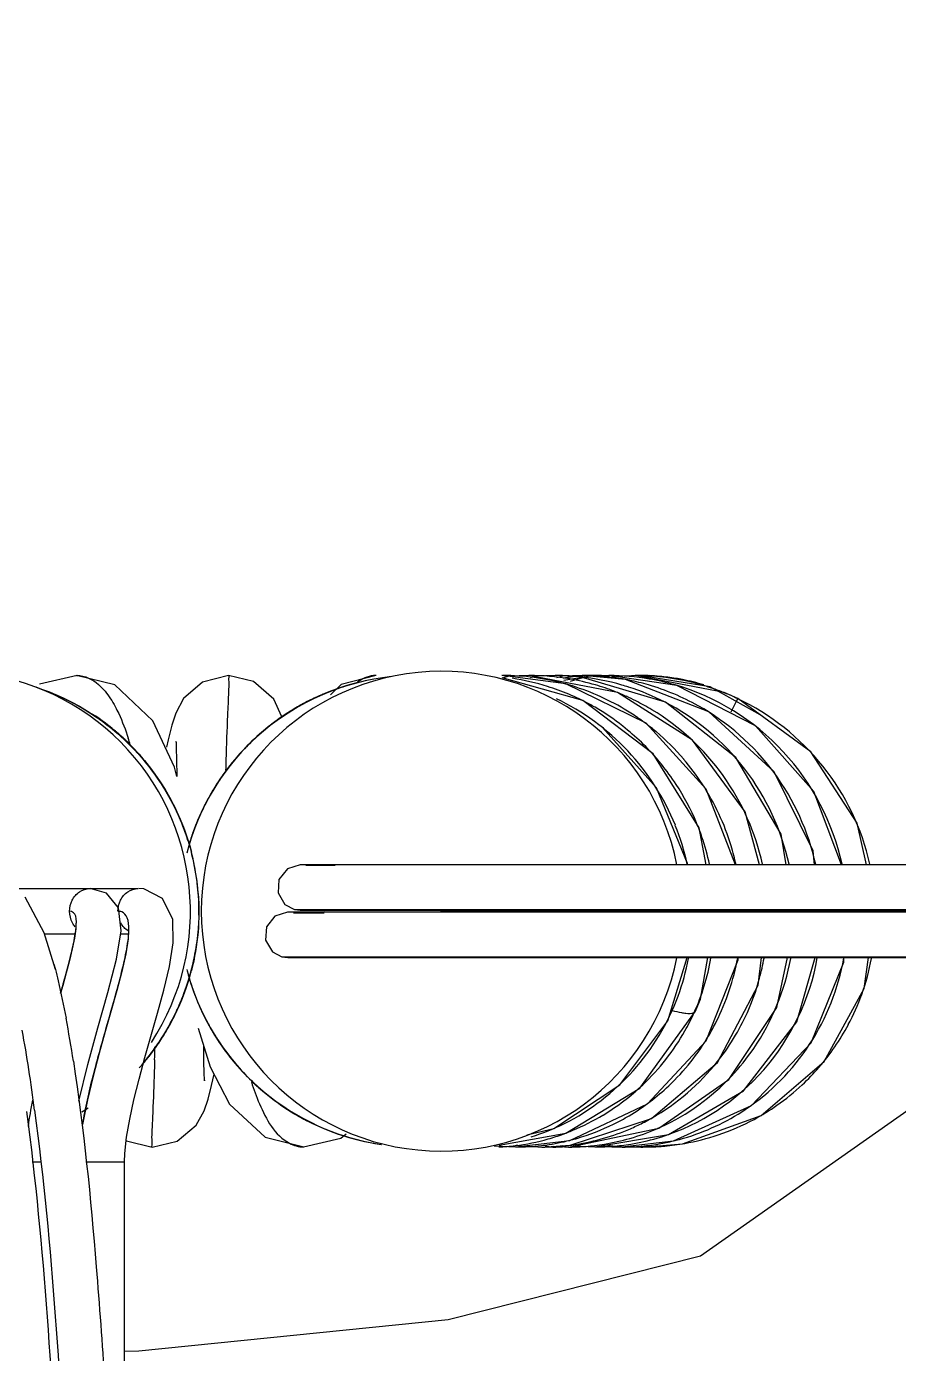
# Model space of a CAD drawing. Header units: millimetres. Extents: x 7426 to 8300, y 123 to 421.
# Drawn here: x 7999.409 to 8001.81, y 218.112 to 221.77 of the extents above; entities that cross this region are included whole.
import ezdxf

# ---------------------------------------------------------------- set-up
doc = ezdxf.new("R2010")
doc.units = ezdxf.units.MM
doc.layers.add('20_ALL_FEATURES', color=7, linetype='Continuous')

msp = doc.modelspace()

# ---------------------------------------------------------------- linework, layer by layer
at = {"layer": '20_ALL_FEATURES', "color": 7, "linetype": 'Continuous'}
for p, q in [((7999.548, 219.981), (7999.4448, 219.9569)), ((7999.5466, 219.981), (7999.548, 219.981)), ((7999.6518, 219.9549), (7999.5466, 219.981)), ((8000.3716, 219.9809), (8000.2754, 219.9561)), ((8000.3716, 219.9809), (8000.3706, 219.9809)), ((8000.7337, 219.9777), (8000.7179, 219.981)), ((8000.9412, 219.9117), (8000.7191, 219.9745)), ((8000.7209, 219.981), (8000.7199, 219.981)), ((8000.8941, 219.9575), (8000.7199, 219.981)), ((8000.7387, 219.9804), (8000.72, 219.981)), ((8000.7372, 219.9787), (8000.7227, 219.9747)), ((8000.794, 219.981), (8000.7372, 219.9787)), ((8000.794, 219.981), (8000.7923, 219.981)), ((8001.0365, 219.9343), (8000.7923, 219.981)), ((8000.8095, 219.9786), (8000.7957, 219.9748)), ((8000.8671, 219.9809), (8000.8095, 219.9786)), ((8000.8671, 219.9809), (8000.8651, 219.9809)), ((8000.9341, 219.9772), (8000.8651, 219.9809)), ((8000.8852, 219.9787), (8000.8689, 219.9742)), ((8000.9405, 219.9809), (8000.8852, 219.9787)), ((8000.9724, 219.981), (8000.8889, 219.9674)), ((8000.9562, 219.9786), (8000.9065, 219.9648)), ((8001.1691, 219.9071), (8000.9341, 219.9772)), ((8000.9405, 219.9809), (8000.9389, 219.9809)), ((8001.0586, 219.9701), (8000.9389, 219.9809)), ((8001.0135, 219.9809), (8000.9562, 219.9786)), ((8000.9724, 219.981), (8000.9685, 219.981)), ((8001.0188, 219.9734), (8000.9685, 219.981)), ((8001.0135, 219.9809), (8001.0125, 219.9809)), ((8001.2004, 219.9535), (8001.0125, 219.9809)), ((8001.0284, 219.9784), (8001.0151, 219.9747)), ((8001.0981, 219.981), (8001.0284, 219.9784)), ((8001.0867, 219.9807), (8001.0851, 219.9807)), ((8001.3306, 219.9336), (8001.0851, 219.9807)), ((8001.0981, 219.981), (8001.0973, 219.981)), ((8001.292, 219.9497), (8001.0973, 219.981)), ((7999.7563, 219.856), (7999.6518, 219.9549)), ((8000.2754, 219.9561), (8000.246, 219.9279)), ((8001.1151, 219.8491), (8000.8941, 219.9575)), ((8001.2885, 219.8805), (8001.0586, 219.9701)), ((8001.4166, 219.842), (8001.2004, 219.9535)), ((8001.4293, 219.8726), (8001.292, 219.9497)), ((7999.8411, 219.9171), (7999.8198, 219.8771)), ((8001.1347, 219.7649), (8000.9412, 219.9117)), ((8001.2435, 219.8027), (8001.0365, 219.9343)), ((8001.3683, 219.9172), (8001.3306, 219.9336)), ((8001.3493, 219.8803), (8001.3643, 219.9101)), ((8001.3643, 219.9101), (8001.368, 219.9168)), ((8001.368, 219.9168), (8001.3684, 219.9171)), ((7999.816, 219.7279), (7999.7563, 219.856)), ((8001.1443, 219.6713), (8000.9957, 219.8378)), ((8001.2809, 219.6678), (8001.1151, 219.8491)), ((8001.5778, 219.6609), (8001.4166, 219.842)), ((7999.7991, 219.8033), (7999.7947, 219.7831)), ((8001.2616, 219.5614), (8001.1347, 219.7649)), ((7999.8225, 219.7028), (7999.816, 219.7279)), ((7999.822, 219.7498), (7999.8225, 219.7028)), ((8001.3618, 219.4588), (8001.2809, 219.6678)), ((8001.6533, 219.4588), (8001.5778, 219.6609)), ((8001.2812, 219.4588), (8001.2616, 219.5614)), ((8002.1318, 219.4588), (8000.1624, 219.4588)), ((8000.2589, 219.4567), (8000.1784, 219.4567)), ((7999.372, 219.3936), (7999.7167, 219.3936)), ((7999.6292, 219.3808), (7999.5837, 219.3936)), ((7999.4571, 219.2713), (7999.4046, 219.3702)), ((7999.6618, 219.3406), (7999.6292, 219.3808)), ((8000.1017, 219.3818), (8000.1205, 219.3501)), ((8000.1205, 219.3501), (8000.1466, 219.3359)), ((8002.1461, 219.3282), (8000.128, 219.3282)), ((8000.2283, 219.326), (8000.1438, 219.3262)), ((8000.1465, 219.3359), (8002.1384, 219.3359)), ((8000.1466, 219.3359), (8000.1625, 219.3339)), ((8000.1625, 219.3339), (8002.1317, 219.3339)), ((8000.2097, 219.3298), (8000.23, 219.3308)), ((8002.163, 219.3311), (8000.5488, 219.3311)), ((7999.4882, 219.1707), (7999.4571, 219.2713)), ((7999.4579, 219.2686), (7999.5446, 219.2686)), ((7999.6678, 219.2686), (7999.6912, 219.2686)), ((7999.4842, 219.1855), (7999.4882, 219.1707)), ((7999.633, 219.1075), (7999.6565, 219.1992)), ((8000.1121, 219.2054), (8002.1528, 219.2054)), ((8000.1121, 219.2054), (8000.1281, 219.2034)), ((8000.1281, 219.2034), (8002.1461, 219.2034)), ((8001.175, 219.0289), (8001.2284, 219.2034)), ((8001.4245, 219.1269), (8001.4331, 219.2034)), ((7999.6055, 219.0101), (7999.633, 219.1075)), ((8001.3116, 218.9138), (8001.4245, 219.1269)), ((8001.098, 218.8436), (8001.2517, 219.0555)), ((8001.2479, 219.0518), (8001.2517, 219.0555)), ((7999.882, 219.0087), (7999.9148, 218.9026)), ((8001.1192, 218.8), (8001.2812, 218.9738)), ((8001.1298, 218.7597), (8001.3116, 218.9138)), ((8001.4319, 218.7681), (8001.6057, 218.9172)), ((7999.5921, 218.8767), (7999.5765, 218.8111)), ((7999.9148, 218.9026), (7999.9677, 218.7994)), ((7999.9186, 218.8505), (7999.9255, 218.8817)), ((7999.9091, 218.8132), (7999.9186, 218.8505)), ((8000.8942, 218.719), (8001.098, 218.8436)), ((8001.1503, 218.7335), (8001.3429, 218.8669)), ((7999.5765, 218.8111), (7999.5634, 218.7436)), ((7999.9677, 218.7994), (8000.0661, 218.7082)), ((8000.9054, 218.6995), (8001.1192, 218.8)), ((8001.2157, 218.69), (8001.4319, 218.7681)), ((8000.7866, 218.7145), (8000.8608, 218.7319)), ((8000.902, 218.6811), (8001.1503, 218.7335)), ((8000.9066, 218.6861), (8001.1298, 218.7597)), ((7999.6835, 218.6991), (7999.684, 218.6986)), ((7999.684, 218.6986), (7999.7546, 218.6811)), ((8000.0661, 218.7082), (8000.173, 218.6812)), ((8000.1717, 218.6812), (8000.2747, 218.7052)), ((8000.2747, 218.7052), (8000.289, 218.7171)), ((8000.7109, 218.6859), (8000.8942, 218.719)), ((8000.7555, 218.6813), (8000.9054, 218.6995)), ((8000.9739, 218.6812), (8001.1774, 218.7156)), ((8001.0483, 218.6812), (8001.1913, 218.6979)), ((8000.1717, 218.6812), (8000.173, 218.6812)), ((8000.6973, 218.6841), (8000.7566, 218.6813)), ((8000.7555, 218.6813), (8000.7566, 218.6813)), ((8000.7583, 218.6873), (8000.7692, 218.6841)), ((8000.7692, 218.6841), (8000.8324, 218.6811)), ((8000.828, 218.6811), (8000.9066, 218.6861)), ((8000.828, 218.6811), (8000.8324, 218.6811)), ((8000.8378, 218.6848), (8000.8607, 218.6811)), ((8000.8581, 218.6811), (8000.8838, 218.6852)), ((8000.8581, 218.6811), (8000.8607, 218.6811)), ((8000.8607, 218.6834), (8000.9057, 218.6811)), ((8000.902, 218.6811), (8000.9057, 218.6811)), ((8000.9155, 218.684), (8000.9763, 218.6812)), ((8000.9739, 218.6812), (8000.9763, 218.6812)), ((8000.992, 218.6838), (8001.0488, 218.6812)), ((8001.0095, 218.686), (8001.0534, 218.6811)), ((8001.0483, 218.6812), (8001.0488, 218.6812)), ((8001.0496, 218.6811), (8001.0836, 218.6847)), ((8001.0496, 218.6811), (8001.0534, 218.6811)), ((8001.1062, 218.6811), (8001.2157, 218.69)), ((7999.4244, 218.6404), (7999.4471, 218.6404)), ((7999.5723, 218.6404), (7999.6788, 218.6404)), ((7999.6786, 217.3764), (7999.6786, 218.6404))]:
    msp.add_line(p, q, dxfattribs=at)
for points in [[(7999.965, 219.981), (7999.8932, 219.9629), (7999.8411, 219.9171)], [(8000.0899, 219.9152), (8000.0337, 219.9645), (7999.965, 219.981)], [(8000.1127, 219.8648), (8000.1123, 219.8667), (8000.0899, 219.9152)], [(8001.5011, 219.4588), (8001.4874, 219.5433), (8001.3628, 219.755), (8001.1691, 219.9071)], [(8001.7226, 219.4588), (8001.6968, 219.5739), (8001.5693, 219.7704), (8001.3684, 219.9171)], [(7999.8198, 219.8771), (7999.809, 219.8437), (7999.7991, 219.8033)], [(8001.5788, 219.4588), (8001.5753, 219.4974), (8001.4682, 219.715), (8001.2885, 219.8805)], [(7999.8208, 219.7974), (7999.8205, 219.7991), (7999.8206, 219.7965), (7999.8214, 219.7796), (7999.822, 219.7498)], [(8001.4276, 219.4588), (8001.3883, 219.6051), (8001.2435, 219.8027)], [(8001.2297, 219.4588), (8001.2296, 219.4625), (8001.1443, 219.6713)], [(8000.1624, 219.4588), (8000.1273, 219.448), (8000.1042, 219.419), (8000.1017, 219.3818)], [(7999.7831, 219.3664), (7999.732, 219.3924), (7999.7182, 219.3935)], [(7999.7871, 219.1139), (7999.8025, 219.1791), (7999.8129, 219.2438), (7999.8115, 219.3082), (7999.7831, 219.3664)], [(7999.6565, 219.1992), (7999.6692, 219.2771), (7999.6618, 219.3406)], [(8000.128, 219.3282), (8000.0929, 219.3175), (8000.0698, 219.2885), (8000.0672, 219.2513)], [(7999.5443, 219.2828), (7999.5407, 219.2572), (7999.5348, 219.2276), (7999.527, 219.1951)], [(7999.5446, 219.2978), (7999.5446, 219.2975), (7999.5443, 219.2828)], [(7999.6887, 219.2686), (7999.6884, 219.2549), (7999.6819, 219.2134)], [(8000.0672, 219.2513), (8000.086, 219.2196), (8000.1121, 219.2054)], [(7999.6819, 219.2134), (7999.6711, 219.1652), (7999.6575, 219.113)], [(7999.527, 219.1951), (7999.5181, 219.161), (7999.5085, 219.1263), (7999.5025, 219.1052)], [(8001.1774, 218.7156), (8001.3836, 218.836), (8001.5303, 219.0262), (8001.5812, 219.2034)], [(8001.1913, 218.6979), (8001.4058, 218.7957), (8001.5702, 218.9679), (8001.6603, 219.1911), (8001.6604, 219.2034)], [(8001.2517, 219.0555), (8001.2653, 219.0888), (8001.2856, 219.2034)], [(8001.2812, 218.9738), (8001.369, 219.1973), (8001.369, 219.2034)], [(8001.3429, 218.8669), (8001.4754, 219.0653), (8001.5051, 219.2034)], [(8001.6057, 218.9172), (8001.7157, 219.1182), (8001.7276, 219.2034)], [(7999.6575, 219.113), (7999.6421, 219.0577), (7999.6256, 218.9998)], [(7999.7351, 218.9275), (7999.7699, 219.0505), (7999.7871, 219.1139)], [(8000.8608, 218.7319), (8001.0433, 218.8526), (8001.175, 219.0289)], [(7999.553, 218.8071), (7999.5776, 218.909), (7999.6055, 219.0101)], [(7999.6256, 218.9998), (7999.6087, 218.9395), (7999.5921, 218.8767)], [(8002.1365, 218.9931), (8001.2656, 218.3804), (8000.5703, 218.2047), (7999.7178, 218.1184), (7999.6786, 218.1172)], [(7999.8987, 218.8652), (7999.899, 218.8633), (7999.8988, 218.8662), (7999.898, 218.8845), (7999.8973, 218.917), (7999.8969, 218.9606)], [(7999.6788, 218.6404), (7999.6796, 218.663), (7999.6844, 218.708), (7999.693, 218.7575), (7999.7048, 218.8116), (7999.7191, 218.8684), (7999.7351, 218.9275)], [(7999.8758, 218.7415), (7999.898, 218.7805), (7999.9091, 218.8132)], [(7999.7546, 218.6811), (7999.8234, 218.6977), (7999.8758, 218.7415)]]:
    msp.add_lwpolyline(points, dxfattribs=at)
for centre, radius, start, end in [((7999.1989, 219.3311), 0.6613, 326.8711, 278.5684), ((8000.5514, 219.3311), 0.6613, 11.1668, 348.8184), ((8000.7198, 219.3272), 0.6538, 74.7875, 89.9028), ((8000.7919, 219.3193), 0.6617, 80.1699, 89.8135), ((8000.8642, 219.3231), 0.6578, 86.5543, 89.7452), ((8000.9724, 219.5047), 0.4763, 98.8463, 100.3131), ((8000.9717, 219.5086), 0.4724, 97.4212, 98.846), ((8000.8639, 219.3192), 0.6617, 85.0886, 86.556), ((8000.9715, 219.5103), 0.4707, 96.0429, 97.421), ((8000.8638, 219.3174), 0.6635, 83.9179, 85.0888), ((8000.9713, 219.5123), 0.4687, 93.7609, 96.0435), ((8000.8632, 219.3133), 0.6676, 73.8669, 83.9078), ((8000.9398, 219.3215), 0.6594, 88.7475, 89.9442), ((8000.9712, 219.5144), 0.4666, 92.6056, 93.76), ((8000.9711, 219.5165), 0.4645, 90.3136, 92.6064), ((8000.9399, 219.324), 0.6569, 86.666, 88.7481), ((8000.9711, 219.5203), 0.4607, 87.3275, 89.8333), ((8000.9405, 219.3328), 0.6481, 80.2251, 86.6756), ((8000.9713, 219.524), 0.457, 84.5528, 87.3276), ((8001.0114, 219.3173), 0.6635, 80.2216, 89.8262), ((8001.0843, 219.3162), 0.6646, 86.6863, 89.7884), ((8001.0974, 219.3597), 0.6213, 90.0091, 90.9804), ((8001.0974, 219.3603), 0.6207, 88.763, 89.9358), ((8001.0975, 219.3612), 0.6198, 87.5382, 88.763), ((8001.0841, 219.3123), 0.6685, 85.55, 86.6879), ((8001.0975, 219.3629), 0.6181, 84.8471, 87.5389), ((8001.0846, 219.3172), 0.6636, 73.9519, 85.5594), ((8001.0979, 219.3671), 0.6138, 80.7008, 84.8486), ((8000.4777, 219.3364), 0.6442, 108.6174, 115.2723), ((8000.4852, 219.319), 0.6628, 110.137, 113.9874), ((8000.4842, 219.3197), 0.6617, 104.2923, 110.3954), ((8000.4833, 219.3241), 0.6574, 106.8008, 110.1352), ((8000.4794, 219.3315), 0.6494, 106.6577, 108.6192), ((8000.4805, 219.3275), 0.6536, 104.3895, 106.657), ((8000.3975, 219.8559), 0.1314, 123.8829, 126.5615), ((8000.6457, 219.3163), 0.6645, 72.6676, 81.2627), ((8000.6495, 219.3284), 0.6518, 61.6227, 72.6637), ((8000.7198, 219.3303), 0.6508, 73.7147, 74.7182), ((8000.7156, 219.318), 0.6638, 59.2189, 73.6648), ((8000.7926, 219.3236), 0.6573, 73.8259, 80.1706), ((8000.7957, 219.3342), 0.6463, 68.8494, 73.8228), ((8000.7962, 219.3359), 0.6445, 65.7345, 68.8367), ((8000.8642, 219.3169), 0.6639, 72.1798, 73.8583), ((8000.9423, 219.3441), 0.6367, 78.4766, 80.2103), ((8000.867, 219.3252), 0.6551, 62.823, 72.1952), ((8000.9409, 219.338), 0.6429, 73.6729, 78.4658), ((8000.9346, 219.3181), 0.6638, 60.7549, 73.6283), ((8001.0127, 219.3242), 0.6565, 73.854, 80.2234), ((8001.0984, 219.3704), 0.6106, 78.966, 80.6963), ((8001.0978, 219.3674), 0.6136, 73.2483, 78.9624), ((8001.0879, 219.3302), 0.6501, 69.3035, 73.916), ((8001.0901, 219.3362), 0.6437, 64.4224, 69.3012), ((8000.4822, 219.3249), 0.6562, 117.5867, 120.6106), ((8000.4768, 219.3379), 0.6425, 117.0288, 120.476), ((8000.4732, 219.3459), 0.6338, 115.2733, 119.3921), ((8000.4845, 219.3204), 0.6613, 113.9828, 117.5848), ((8000.6566, 219.3424), 0.6361, 59.9898, 61.5884), ((8000.7931, 219.329), 0.6521, 63.1658, 65.7355), ((8000.7895, 219.3221), 0.6598, 58.8057, 63.1623), ((7999.2422, 219.3419), 0.6363, 48.8524, 56.8609), ((8000.482, 219.3294), 0.6524, 123.9577, 128.0573), ((8000.4731, 219.3404), 0.6384, 120.0821, 125.8937), ((8000.4693, 219.3461), 0.6316, 121.8233, 125.2224), ((8000.4804, 219.3318), 0.6495, 120.4745, 123.957), ((8000.4722, 219.3448), 0.6342, 120.2772, 123.0253), ((8000.6506, 219.3328), 0.6474, 51.7374, 59.9495), ((8000.7166, 219.3198), 0.6617, 55.5086, 59.2126), ((8000.7184, 219.3225), 0.6585, 54.471, 55.5064), ((7999.2336, 219.3261), 0.6535, 47.3648, 54.6268), ((7999.2292, 219.3225), 0.6592, 51.9855, 53.0443), ((7999.2339, 219.3277), 0.6523, 50.6235, 51.9671), ((7999.2367, 219.331), 0.6479, 45.3173, 50.6291), ((7999.2421, 219.3404), 0.6375, 45.7378, 49.8301), ((8000.4759, 219.3374), 0.6424, 127.6048, 129.9352), ((8000.4662, 219.3502), 0.6264, 125.9138, 129.1441), ((8000.4712, 219.3435), 0.6348, 125.2301, 127.6053), ((8000.6345, 219.3129), 0.673, 40.2146, 51.7165), ((8000.7213, 219.3264), 0.6536, 49.8518, 54.4753), ((7999.2416, 219.3417), 0.6369, 47.944, 48.8291), ((7999.236, 219.3319), 0.6479, 45.0166, 48.788), ((7999.2308, 219.3304), 0.6525, 36.3728, 47.9026), ((7999.2372, 219.3353), 0.6446, 43.9827, 45.742), ((7998.9158, 219.5576), 0.8127, 16.6288, 17.9406), ((7999.2483, 219.3427), 0.6315, 40.1922, 45.3215), ((8000.4817, 219.3308), 0.6514, 132.1929, 146.1548), ((8000.4621, 219.3471), 0.6259, 132.5032, 140.8998), ((8000.4606, 219.3499), 0.623, 134.6303, 136.3722), ((8000.4664, 219.3458), 0.6299, 131.6531, 135.8633), ((8000.4689, 219.3433), 0.6335, 130.908, 135.2202), ((8000.7188, 219.3242), 0.657, 40.4343, 49.8107), ((7999.2402, 219.3361), 0.6419, 43.6269, 45.0136), ((7999.2431, 219.3388), 0.6379, 42.5948, 43.6266), ((7999.2469, 219.3423), 0.6328, 38.3679, 42.5926), ((7999.2549, 219.3472), 0.6235, 35.2736, 41.7844), ((8000.4658, 219.342), 0.6321, 135.2029, 142.7903), ((8000.4801, 219.33), 0.6506, 138.8257, 141.9877), ((8000.4697, 219.3394), 0.6367, 142.8207, 146.2841), ((8000.4777, 219.3319), 0.6476, 141.9877, 145.5189), ((8007.4145, 219.5291), 7.4598, 178.313, 178.5318), ((8000.6328, 219.3111), 0.6754, 39.0379, 40.2352), ((8000.6364, 219.314), 0.6708, 33.1466, 39.0405), ((8000.708, 219.3148), 0.6712, 33.2298, 40.4445), ((7999.2221, 219.324), 0.6633, 26.99, 36.3715), ((7999.2432, 219.3363), 0.6393, 32.7427, 34.517), ((7999.2292, 219.3299), 0.6545, 23.234, 33.5618), ((7999.2484, 219.3398), 0.633, 30.5546, 33.2593), ((7999.2457, 219.3372), 0.6366, 25.0118, 32.8134), ((7999.2479, 219.3394), 0.6337, 30.9212, 32.7428), ((8000.4886, 219.326), 0.6597, 146.1463, 153.5415), ((8000.4703, 219.3369), 0.6387, 145.5148, 149.6138), ((7999.2304, 219.3304), 0.6532, 28.2233, 32.0411), ((7999.2315, 219.3319), 0.6514, 24.7552, 30.7654), ((7999.2524, 219.3421), 0.6284, 29.5709, 30.9205), ((7999.2477, 219.3395), 0.6338, 28.253, 30.5481), ((7999.2513, 219.3415), 0.6297, 27.4902, 29.5682), ((7999.2506, 219.34), 0.6311, 27.4041, 29.3105), ((7999.242, 219.334), 0.6414, 21.024, 29.0555), ((8000.4678, 219.3386), 0.6357, 149.6266, 152.8343), ((8000.6513, 219.3235), 0.6531, 22.5972, 33.1627), ((7999.2287, 219.3295), 0.6551, 27.1369, 28.224), ((7999.2339, 219.3304), 0.6502, 24.0496, 28.3236), ((7999.2451, 219.3372), 0.6372, 24.3149, 27.4006), ((7999.2261, 219.3261), 0.6588, 24.6211, 26.9887), ((8000.4841, 219.3282), 0.6547, 153.5443, 156.7232), ((8000.4766, 219.3341), 0.6455, 152.8341, 156.2423), ((8000.4736, 219.333), 0.6433, 152.8463, 154.9844), ((7999.2309, 219.3282), 0.6535, 17.9683, 24.6233), ((7999.2351, 219.331), 0.6488, 22.3632, 24.0474), ((7999.2217, 219.3267), 0.6626, 19.0305, 23.2344), ((7999.2373, 219.3318), 0.6465, 19.5409, 22.3647), ((8000.4829, 219.3313), 0.6525, 156.2424, 160.6226), ((8000.4809, 219.3296), 0.6513, 156.7242, 160.0762), ((8000.467, 219.3361), 0.636, 154.9871, 159.9373), ((8000.4564, 219.3405), 0.6246, 157.0042, 158.3084), ((8000.6499, 219.3235), 0.6545, 18.8529, 22.5473), ((7999.2239, 219.3271), 0.6605, 16.6992, 21.3595), ((7999.2475, 219.3364), 0.6354, 19.8993, 20.9965), ((7999.2205, 219.3273), 0.6634, 17.4114, 19.9141), ((7999.2418, 219.3334), 0.6418, 18.3327, 19.5394), ((8000.4753, 219.3331), 0.6449, 159.9432, 163.5984), ((8000.4621, 219.3373), 0.631, 159.431, 162.9606), ((8000.5899, 219.3243), 0.653, 12.0756, 21.8951), ((8000.6427, 219.3211), 0.6621, 12.1515, 18.8498), ((8000.7174, 219.3206), 0.6604, 12.0907, 16.7552), ((7999.2496, 219.3366), 0.6333, 13.3956, 14.7241), ((7999.218, 219.328), 0.6658, 9.6194, 14.4004), ((7999.2312, 219.3297), 0.6526, 359.1624, 13.7891), ((7999.2207, 219.3283), 0.6631, 5.869, 9.6278), ((7999.2274, 219.3291), 0.6562, 4.4306, 5.8643), ((7999.2502, 219.3306), 0.6337, 350.0602, 356.4424), ((7999.4044, 219.2879), 0.2864, 354.0147, 355.7911), ((7999.2252, 219.3312), 0.658, 346.8333, 349.1733), ((7999.2357, 219.3329), 0.6483, 347.115, 350.0745), ((7997.9519, 219.59), 1.7711, 345.3765, 346.2913), ((7998.4946, 219.4577), 1.2125, 346.2833, 347.5097), ((7999.2275, 219.3349), 0.6568, 339.4295, 347.1056), ((7999.2245, 219.3348), 0.6597, 340.3689, 345.985), ((8000.488, 219.3314), 0.6575, 194.1768, 195.3566), ((7999.2281, 219.3305), 0.6551, 345.2917, 346.8325), ((8000.5976, 219.3203), 0.6456, 339.7482, 349.3623), ((8000.7278, 219.3183), 0.6502, 333.2696, 349.7749), ((8000.7871, 219.3208), 0.6641, 344.8169, 349.6724), ((8001.1076, 219.3179), 0.6394, 340.2148, 349.4782), ((7994.1675, 220.6194), 5.5459, 344.1548, 344.5997), ((7997.1133, 219.8083), 2.6377, 344.7749, 345.3855), ((7999.2403, 219.3276), 0.6427, 331.8739, 342.3651), ((7999.2354, 219.3325), 0.6488, 334.3679, 343.9955), ((7999.234, 219.3288), 0.6489, 336.7157, 345.3017), ((7999.2422, 219.3277), 0.641, 338.8954, 343.1189), ((7999.2304, 219.3315), 0.6534, 341.0169, 343.2845), ((7999.2488, 219.3263), 0.6344, 341.2052, 343.2862), ((7999.2324, 219.3297), 0.6508, 341.6763, 345.2661), ((8000.4763, 219.3297), 0.646, 194.6472, 210.5581), ((7999.2319, 219.3306), 0.6516, 342.3414, 343.2781), ((8000.4796, 219.3289), 0.6487, 195.3437, 202.616), ((7999.231, 219.334), 0.6533, 342.7693, 343.9174), ((7999.2475, 219.3287), 0.6361, 344.0269, 345.3729), ((8000.4576, 219.3244), 0.6266, 197.2715, 200.1287), ((7999.2215, 219.3372), 0.6632, 335.0561, 339.4286), ((7999.2467, 219.3261), 0.6363, 335.3245, 338.8812), ((7999.2452, 219.3251), 0.6372, 335.8798, 339.4731), ((7999.22, 219.3364), 0.6644, 336.7046, 340.3725), ((7999.2404, 219.3293), 0.6432, 338.1263, 340.051), ((7999.2266, 219.3355), 0.6579, 338.2562, 339.1062), ((7999.2341, 219.3303), 0.6495, 338.5326, 341.0165), ((7999.2284, 219.3348), 0.656, 339.1055, 341.69), ((7999.2454, 219.3274), 0.6379, 340.0519, 341.2041), ((8001.1151, 219.3157), 0.6316, 331.9232, 340.1673), ((7999.2267, 219.3334), 0.6571, 329.4846, 335.8662), ((7999.2498, 219.3222), 0.6318, 333.5996, 336.6981), ((7999.2373, 219.329), 0.6461, 333.8592, 338.5321), ((7999.2541, 219.3211), 0.6275, 334.6632, 335.874), ((7999.2222, 219.3374), 0.6627, 334.8328, 335.8185), ((7999.2225, 219.3353), 0.6617, 335.8621, 336.7038), ((7999.2254, 219.336), 0.6593, 337.0855, 338.2561), ((8000.4645, 219.3228), 0.6324, 202.6306, 206.6685), ((8000.4743, 219.3283), 0.6436, 203.639, 214.4539), ((7995.9952, 218.3762), 3.5838, 8.6922, 10.6124), ((7999.2363, 219.3308), 0.6477, 321.4969, 331.7904), ((7999.2226, 219.3388), 0.6632, 322.533, 334.3574), ((7999.2504, 219.3222), 0.6312, 327.8444, 333.5766), ((7999.2189, 219.3383), 0.666, 328.8143, 335.0622), ((7999.2454, 219.3249), 0.637, 330.0707, 332.2515), ((7999.2486, 219.3238), 0.6336, 330.9581, 334.6553), ((7999.2407, 219.3274), 0.6423, 332.2502, 333.8571), ((8000.4674, 219.3243), 0.6357, 205.8024, 206.7501), ((8000.4714, 219.327), 0.6405, 206.7334, 217.5244), ((8000.4701, 219.3257), 0.6387, 206.7508, 208.6045), ((8000.4651, 219.3227), 0.6329, 207.3148, 212.7833), ((8000.6833, 219.3052), 0.6189, 330.5838, 335.835), ((8000.7287, 219.3179), 0.6493, 329.6169, 333.261), ((7995.9251, 218.361), 3.5307, 8.7013, 10.4766), ((7999.2273, 219.3333), 0.6563, 322.3349, 328.8108), ((7999.2461, 219.3249), 0.6363, 322.0073, 330.0416), ((7999.2249, 219.3353), 0.6593, 324.5044, 328.2154), ((7999.2387, 219.3295), 0.645, 324.9636, 327.8552), ((7999.2319, 219.3304), 0.6512, 325.6873, 329.4768), ((8000.4639, 219.3214), 0.6312, 208.4652, 214.3108), ((8000.4587, 219.3184), 0.6252, 208.4443, 212.4663), ((8000.4736, 219.3275), 0.6427, 208.6048, 210.6423), ((8000.4775, 219.3287), 0.6466, 210.4324, 224.5776), ((8000.4767, 219.3294), 0.6463, 210.6423, 212.6964), ((8000.8176, 219.3094), 0.6315, 322.9216, 330.4655), ((8001.1066, 219.3205), 0.6414, 319.0961, 331.9067), ((7999.2291, 219.3323), 0.6542, 320.9197, 324.5027), ((7999.234, 219.3328), 0.6508, 321.692, 324.9642), ((7999.2378, 219.3264), 0.644, 321.9841, 325.6893), ((7999.2448, 219.3226), 0.6362, 321.9875, 325.0738), ((7999.2384, 219.3273), 0.6442, 322.0235, 324.3141), ((7999.2363, 219.3289), 0.6468, 324.3133, 327.064), ((7992.5422, 219.1239), 7.2223, 358.39142, 358.67955), ((8000.4635, 219.3215), 0.631, 212.4717, 214.2479), ((8000.4804, 219.3318), 0.6507, 212.6984, 216.4971), ((8000.4747, 219.3292), 0.6445, 212.8058, 218.848), ((8000.4702, 219.3257), 0.6388, 214.3113, 215.3197), ((8000.4842, 219.3349), 0.6556, 214.4365, 218.2265), ((8000.4744, 219.3259), 0.6424, 214.7463, 215.7257), ((8000.4677, 219.321), 0.6341, 215.7187, 219.6211), ((8000.8824, 219.3155), 0.6418, 316.8219, 325.6176), ((7999.2326, 219.3293), 0.6496, 318.5243, 322.3273), ((7999.2443, 219.3226), 0.6366, 318.7711, 322.0267), ((7999.2467, 219.3194), 0.6327, 319.1163, 321.9827), ((7999.2312, 219.3347), 0.6541, 320.4969, 321.5136), ((7999.2234, 219.3383), 0.6622, 320.7751, 322.5269), ((8000.4823, 219.3332), 0.6531, 216.4954, 217.4638), ((8000.4871, 219.3388), 0.6601, 217.5015, 224.1255), ((8000.4597, 219.3145), 0.6238, 219.6291, 221.1687), ((7994.3906, 218.1239), 5.0834, 7.4435, 8.7257), ((8000.4676, 219.3196), 0.6331, 221.2358, 225.1516), ((8001.1083, 219.3193), 0.6393, 313.1386, 319.0802), ((8000.4698, 219.3193), 0.6344, 224.4378, 226.7056), ((8000.482, 219.3325), 0.6523, 225.2881, 230.1445), ((8000.4645, 219.3137), 0.6267, 226.7073, 228.0256), ((8000.4599, 219.3086), 0.6198, 228.0255, 229.7784), ((8000.6633, 219.32), 0.6439, 301.1797, 313.4886), ((8000.7483, 219.3057), 0.6264, 307.1464, 313.2691), ((8001.1132, 219.3139), 0.632, 304.999, 313.1428), ((8000.4789, 219.3289), 0.6477, 230.1478, 232.2929), ((8000.4766, 219.326), 0.6439, 232.2929, 234.4782), ((8000.4703, 219.3179), 0.6336, 232.8398, 234.955), ((8000.7472, 219.3071), 0.6281, 300.7761, 307.1475), ((7999.1989, 219.3311), 0.6613, 303.24, 305.0138), ((8000.4719, 219.3191), 0.6356, 234.4705, 240.5848), ((8000.4731, 219.3195), 0.6365, 236.0504, 243.7791), ((8000.469, 219.3099), 0.6262, 239.3426, 241.8963), ((8000.6725, 219.3055), 0.6266, 292.6419, 301.1445), ((8000.7494, 219.3034), 0.6238, 296.2837, 300.7747), ((8000.8317, 219.2886), 0.6066, 296.8585, 300.9873), ((8001.1146, 219.3126), 0.6301, 298.2247, 304.9645), ((8000.4707, 219.3174), 0.6335, 240.6011, 242.822), ((8000.4688, 219.3096), 0.6257, 241.9006, 242.9291), ((8000.4757, 219.3169), 0.6352, 247.4936, 250.1711), ((8000.616, 219.298), 0.6165, 287.2525, 296.4398), ((8000.7551, 219.2915), 0.6106, 286.1328, 296.3029), ((8000.8269, 219.2988), 0.6179, 286.1187, 293.3658), ((8000.8993, 219.3), 0.6193, 286.0841, 293.3574), ((8000.829, 219.2938), 0.6125, 293.3716, 296.8592), ((8000.9001, 219.2981), 0.6172, 293.3612, 294.5818), ((8001.1094, 219.3224), 0.6413, 288.6149, 298.2209), ((8000.4751, 219.3161), 0.6342, 250.1893, 255.7257), ((8000.6845, 219.2735), 0.5925, 276.8134, 285.795), ((8000.6816, 219.283), 0.6024, 285.8234, 289.9473), ((8000.7582, 219.2832), 0.6018, 278.577, 284.9837), ((8000.6787, 219.291), 0.6109, 289.9407, 291.1532), ((8000.6773, 219.2947), 0.6148, 291.1534, 292.6202), ((8000.7598, 219.2766), 0.595, 284.9991, 286.0896), ((8000.827, 219.2985), 0.6175, 278.8613, 286.1201), ((8000.9005, 219.2958), 0.6149, 279.3981, 286.0856), ((8000.9725, 219.3031), 0.622, 279.3176, 286.1459), ((8000.9726, 219.3028), 0.6217, 286.1468, 287.4169), ((8001.0494, 219.29), 0.6087, 280.0943, 283.9254), ((8001.0498, 219.2882), 0.6068, 283.9246, 286.145), ((8001.1092, 219.3236), 0.6425, 280.087, 288.5991), ((8000.6836, 219.2808), 0.5999, 272.4955, 276.8173), ((8000.7564, 219.2965), 0.6152, 270.0145, 276.6083), ((8000.757, 219.2909), 0.6096, 276.6156, 278.586), ((8000.8288, 219.2809), 0.5998, 270.3418, 271.8575), ((8000.8591, 219.1617), 0.4805, 267.9039, 269.8798), ((8000.8285, 219.2887), 0.6076, 271.8676, 277.7781), ((8000.8591, 219.1673), 0.4862, 270.1868, 273.0991), ((8000.903, 219.276), 0.5949, 270.2557, 272.3912), ((8000.8278, 219.294), 0.613, 277.7715, 278.8531), ((8000.9027, 219.2803), 0.5992, 272.3999, 276.7524), ((8000.9019, 219.288), 0.607, 276.7488, 279.3893), ((8000.974, 219.2885), 0.6073, 270.2221, 272.6045), ((8000.9736, 219.2949), 0.6137, 272.608, 276.9137), ((8001.0512, 219.3072), 0.6261, 266.3798, 269.8518), ((8000.9731, 219.2995), 0.6183, 276.9113, 279.3132), ((8001.0486, 219.2959), 0.6147, 270.016, 280.0692), ((8001.0512, 219.3119), 0.6308, 270.1957, 271.9423), ((8001.0511, 219.3148), 0.6337, 271.942, 273.4333), ((8001.1091, 219.3213), 0.6402, 267.8645, 269.7381), ((8001.051, 219.317), 0.6359, 273.4332, 274.9591), ((8001.0508, 219.3194), 0.6383, 274.9602, 278.7042), ((8001.1091, 219.3222), 0.641, 269.7424, 274.0179), ((8001.1089, 219.3243), 0.6432, 274.0163, 275.1613), ((8001.1088, 219.3256), 0.6445, 275.1628, 280.087)]:
    msp.add_arc(centre, radius, start, end, dxfattribs=at)
for points, knots in [([(7999.6662, 217.0995), (7999.8539, 217.1092), (8000.228, 217.1321), (8000.7876, 217.1815), (8001.3266, 217.3143), (8001.8439, 217.4825), (8002.3118, 217.7305), (8002.8533, 218.1303), (8003.3099, 218.6057), (8003.7155, 219.1058), (8004.1041, 219.6064), (8004.5565, 220.2493), (8005.0672, 221.0102), (8005.3798, 221.5236), (8005.5307, 221.7698)], [0, 0, 0, 0, 0.070962, 0.141675, 0.211683, 0.280164, 0.346623, 0.410649, 0.533727, 0.594116, 0.653956, 0.773007, 0.890959, 1, 1, 1, 1]), ([(7999.548, 219.981), (7999.5694, 219.9808), (7999.5994, 219.966), (7999.6197, 219.944), (7999.6253, 219.9373)], [0, 0, 0, 0, 0.710754, 1, 1, 1, 1]), ([(8000.4138, 219.9777), (8000.2844, 219.9643), (8000.0275, 219.8556), (7999.8822, 219.6174), (7999.8501, 219.4913)], [0, 0, 0, 0, 0.499819, 1, 1, 1, 1]), ([(7999.965, 219.981), (7999.9667, 219.981), (7999.9649, 219.9706), (7999.9667, 219.9594), (7999.9647, 219.9331), (7999.9643, 219.9144), (7999.9638, 219.9032)], [0, 0, 0, 0, 0.065306, 0.255511, 0.568492, 1, 1, 1, 1]), ([(7999.434, 219.9492), (7999.536, 219.9157), (7999.7273, 219.7963), (7999.836, 219.5981), (7999.8628, 219.4936)], [0, 0, 0, 0, 0.49854, 1, 1, 1, 1]), ([(8001.6551, 219.4604), (8001.6302, 219.5743), (8001.5174, 219.7931), (8001.3074, 219.9224), (8001.1952, 219.9549)], [0, 0, 0, 0, 0.499881, 1, 1, 1, 1]), ([(7999.9638, 219.9032), (7999.9633, 219.8926), (7999.9611, 219.8411), (7999.9592, 219.7896), (7999.958, 219.7487)], [0, 0, 0, 0, 0.205391, 1, 1, 1, 1]), ([(8001.509, 219.4609), (8001.4883, 219.5548), (8001.405, 219.7359), (8001.2518, 219.864), (8001.1662, 219.908)], [0, 0, 0, 0, 0.499739, 1, 1, 1, 1]), ([(8001.7316, 219.4611), (8001.71, 219.5583), (8001.6206, 219.7453), (8001.4581, 219.8739), (8001.368, 219.9168)], [0, 0, 0, 0, 0.49951, 1, 1, 1, 1]), ([(7999.653, 219.8951), (7999.6564, 219.8888), (7999.6704, 219.8607), (7999.6815, 219.8311), (7999.689, 219.808)], [0, 0, 0, 0, 0.228068, 1, 1, 1, 1]), ([(8001.4359, 219.4607), (8001.4167, 219.5477), (8001.3428, 219.716), (8001.2075, 219.8404), (8001.1313, 219.8865)], [0, 0, 0, 0, 0.500113, 1, 1, 1, 1]), ([(8001.5825, 219.4595), (8001.5629, 219.5502), (8001.4841, 219.7253), (8001.3398, 219.852), (8001.2589, 219.8973)], [0, 0, 0, 0, 0.50022, 1, 1, 1, 1]), ([(7999.543, 219.269), (7999.5439, 219.2745), (7999.5459, 219.2906), (7999.5472, 219.3075), (7999.5442, 219.3179)], [0, 0, 0, 0, 0.342206, 1, 1, 1, 1]), ([(7999.6709, 219.3293), (7999.6693, 219.3299), (7999.6659, 219.3308), (7999.6623, 219.3311), (7999.6604, 219.3311)], [0, 0, 0, 0, 0.478762, 1, 1, 1, 1]), ([(7999.5431, 219.2879), (7999.5417, 219.2896), (7999.5391, 219.293), (7999.5368, 219.2968), (7999.5357, 219.2987)], [0, 0, 0, 0, 0.488148, 1, 1, 1, 1]), ([(7999.69, 219.2668), (7999.6902, 219.2693), (7999.6905, 219.2741), (7999.6906, 219.2789), (7999.6906, 219.2812)], [0, 0, 0, 0, 0.513582, 1, 1, 1, 1]), ([(8003.191, 219.3147), (8003.0755, 219.1373), (8002.8354, 218.7865), (8002.4201, 218.2988), (8002.0032, 217.9507), (8001.6128, 217.739), (8001.3978, 217.6616), (8001.2873, 217.6231)], [0, 0, 0, 0, 0.244149, 0.489764, 0.736992, 0.865054, 1, 1, 1, 1]), ([(7999.5288, 219.2018), (7999.5304, 219.2081), (7999.5358, 219.2303), (7999.5405, 219.2528), (7999.543, 219.269)], [0, 0, 0, 0, 0.28317, 1, 1, 1, 1]), ([(7999.4882, 219.1707), (7999.4908, 219.1603), (7999.5019, 219.1158), (7999.5112, 219.0708), (7999.5177, 219.0362)], [0, 0, 0, 0, 0.233058, 1, 1, 1, 1]), ([(8001.1586, 218.7096), (8001.2655, 218.7431), (8001.4653, 218.8744), (8001.5668, 219.0902), (8001.5869, 219.2022)], [0, 0, 0, 0, 0.495973, 1, 1, 1, 1]), ([(8001.3886, 218.7847), (8001.4585, 218.8315), (8001.5814, 218.9556), (8001.6447, 219.1182), (8001.6601, 219.202)], [0, 0, 0, 0, 0.496555, 1, 1, 1, 1]), ([(8001.2129, 219.0516), (8001.2168, 219.0509), (8001.2283, 219.0495), (8001.241, 219.0482), (8001.2479, 219.0518)], [0, 0, 0, 0, 0.337082, 1, 1, 1, 1]), ([(7999.92, 219.0013), (7999.9689, 218.9186), (8000.105, 218.7728), (8000.2914, 218.7019), (8000.3863, 218.6879)], [0, 0, 0, 0, 0.500146, 1, 1, 1, 1]), ([(7999.5378, 218.9178), (7999.5668, 218.7299), (7999.6064, 218.3288), (7999.6518, 217.591), (7999.6697, 217.0421), (7999.6763, 216.7056)], [0, 0, 0, 0, 0.257202, 0.544666, 1, 1, 1, 1]), ([(7999.7616, 218.9212), (7999.7612, 218.9058), (7999.7596, 218.8533), (7999.7574, 218.8008), (7999.7558, 218.7636)], [0, 0, 0, 0, 0.291877, 1, 1, 1, 1]), ([(7999.9692, 218.9292), (8000.0198, 218.8651), (8000.146, 218.7546), (8000.3047, 218.7004), (8000.3853, 218.6884)], [0, 0, 0, 0, 0.500521, 1, 1, 1, 1]), ([(8000.0283, 218.8605), (8000.0347, 218.8401), (8000.0571, 218.7784), (8000.0928, 218.7132), (8000.1328, 218.6916)], [0, 0, 0, 0, 0.318915, 1, 1, 1, 1]), ([(7999.4089, 218.7791), (7999.4583, 218.4027), (7999.4993, 217.7146), (7999.523, 217.0269), (7999.5291, 216.7182)], [0, 0, 0, 0, 0.55146, 1, 1, 1, 1]), ([(7999.4312, 218.7825), (7999.4807, 218.405), (7999.5218, 217.715), (7999.5455, 217.0255), (7999.5516, 216.7162)], [0, 0, 0, 0, 0.551734, 1, 1, 1, 1]), ([(7999.7558, 218.7636), (7999.7553, 218.7518), (7999.7549, 218.7321), (7999.7527, 218.7042), (7999.7547, 218.6923), (7999.7528, 218.6812), (7999.7546, 218.6811)], [0, 0, 0, 0, 0.429722, 0.742898, 0.934202, 1, 1, 1, 1])]:
    msp.add_open_spline(points, degree=3, knots=knots, dxfattribs=at)
for points in [[(8000.3706, 219.9809), (8000.3543, 219.9808), (8000.3378, 219.9741), (8000.3243, 219.965)], [(7999.6253, 219.9373), (7999.6359, 219.9243), (7999.645, 219.9099), (7999.653, 219.8951)], [(8000.3145, 219.9596), (8000.1928, 219.9274), (8000.0762, 219.8559), (7999.993, 219.7615)], [(8000.2536, 219.9399), (8000.1772, 219.9115), (8000.1047, 219.8681), (8000.0442, 219.8133)], [(8000.3418, 219.966), (8000.2875, 219.9542), (8000.2343, 219.9354), (8000.1849, 219.9102)], [(7999.4864, 219.9297), (7999.6101, 219.878), (7999.7211, 219.7811), (7999.7905, 219.6663)], [(8001.0649, 219.7729), (8001.0094, 219.8322), (8000.9417, 219.882), (8000.8684, 219.9169)], [(7999.6351, 219.8419), (7999.7342, 219.7644), (7999.8125, 219.6523), (7999.8515, 219.5327)], [(7999.993, 219.7615), (7999.9394, 219.7007), (7999.8966, 219.6286), (7999.8689, 219.5524)], [(8001.1959, 219.5679), (8001.1656, 219.6431), (8001.1202, 219.7136), (8001.0649, 219.7729)], [(8001.3497, 219.511), (8001.3315, 219.5715), (8001.3041, 219.6298), (8001.2695, 219.6827)], [(7999.7905, 219.6663), (7999.8221, 219.614), (7999.8466, 219.5567), (7999.8622, 219.4976)], [(7999.5549, 219.3847), (7999.5633, 219.3903), (7999.5738, 219.3936), (7999.5839, 219.3936)], [(7999.6878, 219.3847), (7999.6962, 219.3903), (7999.7066, 219.3936), (7999.7167, 219.3936)], [(7999.5276, 219.3311), (7999.5276, 219.3414), (7999.53, 219.3521), (7999.5346, 219.3613)], [(7999.5346, 219.3613), (7999.5392, 219.3706), (7999.5463, 219.3789), (7999.5549, 219.3847)], [(7999.6604, 219.3311), (7999.6604, 219.3414), (7999.6629, 219.3521), (7999.6675, 219.3613)], [(7999.6675, 219.3613), (7999.6721, 219.3706), (7999.6792, 219.3789), (7999.6878, 219.3847)], [(7999.8817, 219.3798), (7999.8872, 219.3091), (7999.8809, 219.2366), (7999.8631, 219.168)], [(7999.5442, 219.3179), (7999.5422, 219.3247), (7999.5347, 219.3311), (7999.5276, 219.3311)], [(7999.5357, 219.2987), (7999.5304, 219.3085), (7999.5276, 219.32), (7999.5276, 219.3311)], [(7999.6859, 219.3133), (7999.6832, 219.3201), (7999.6778, 219.3267), (7999.6709, 219.3293)], [(7999.6888, 219.2768), (7999.6804, 219.2821), (7999.6733, 219.29), (7999.6685, 219.2987)], [(7999.6906, 219.2812), (7999.6907, 219.292), (7999.69, 219.3033), (7999.6859, 219.3133)], [(7999.6784, 219.1955), (7999.683, 219.2162), (7999.6871, 219.237), (7999.6893, 219.258)], [(7999.5143, 219.1466), (7999.5193, 219.1649), (7999.5243, 219.1833), (7999.5288, 219.2018)], [(8001.2479, 219.0518), (8001.2693, 219.0994), (8001.2848, 219.1501), (8001.2941, 219.2014)], [(8001.412, 218.9531), (8001.4625, 219.0268), (8001.4975, 219.1132), (8001.5136, 219.2011)], [(8001.367, 218.9981), (8001.3935, 219.0447), (8001.414, 219.0952), (8001.428, 219.1469)], [(7999.6311, 219.0185), (7999.6403, 219.0508), (7999.6496, 219.0832), (7999.6584, 219.1157)], [(8001.0798, 218.8914), (8001.133, 218.951), (8001.1756, 219.0219), (8001.2033, 219.0969)], [(8001.1868, 219.0576), (8001.1955, 219.0553), (8001.2042, 219.0532), (8001.2129, 219.0516)], [(7999.5924, 218.8775), (7999.6044, 218.9247), (7999.6177, 218.9716), (7999.6311, 219.0185)], [(8001.1064, 218.8529), (8001.1519, 218.8961), (8001.1916, 218.9465), (8001.2224, 219.0012)], [(8001.1776, 218.8496), (8001.221, 218.8905), (8001.2587, 218.9381), (8001.2888, 218.9895)], [(8001.144, 218.7686), (8001.2123, 218.8096), (8001.2734, 218.8651), (8001.3214, 218.9286)], [(7999.5635, 218.7428), (7999.5708, 218.7881), (7999.5811, 218.833), (7999.5924, 218.8775)], [(8000.0133, 218.8792), (8000.0945, 218.7955), (8000.2024, 218.7318), (8000.3153, 218.7025)], [(8000.8905, 218.746), (8000.9617, 218.7815), (8001.0269, 218.832), (8001.0798, 218.8914)], [(8001.1568, 218.7368), (8001.2291, 218.7699), (8001.2959, 218.8183), (8001.3504, 218.8763)], [(7999.4138, 218.7375), (7999.4172, 218.7619), (7999.4214, 218.7861), (7999.4262, 218.8103)], [(8001.2186, 218.7053), (8001.2787, 218.7227), (8001.3366, 218.7499), (8001.3886, 218.7847)], [(8000.1328, 218.6916), (8000.1446, 218.6852), (8000.1583, 218.6813), (8000.1717, 218.6812)]]:
    msp.add_open_spline(points, degree=3, dxfattribs=at)

doc.saveas('drawing.dxf')
